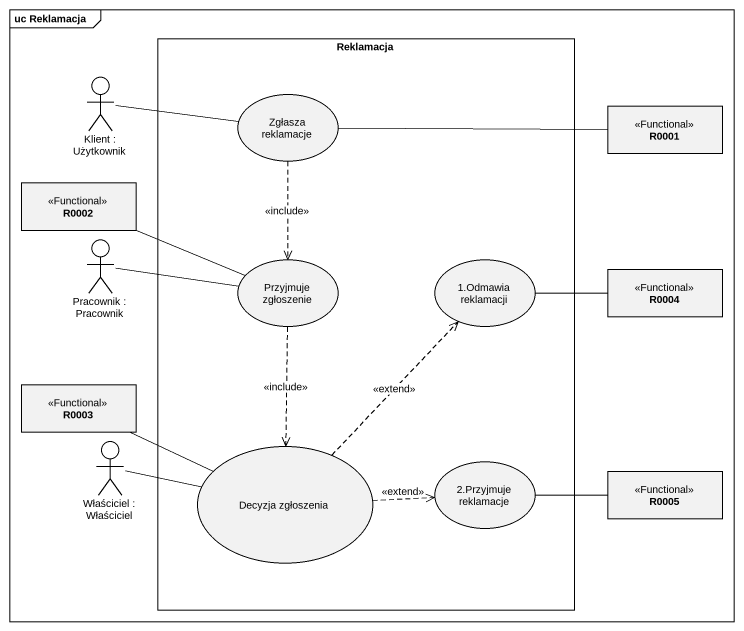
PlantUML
@startuml
mainframe uc Reklamacja
allowmixing
hide circle
hide empty members
actor "Klient : Użytkownik" as Klient
rectangle Reklamacja {
  usecase "Zgłasza reklamacje" as Zgłasza_reklamacje
  usecase "Przyjmuje zgłoszenie" as Przyjmuje_zgłoszenie
  usecase "1.Odmawia reklamacji" as u1_Odmawia_reklamacji
  usecase "Decyzja zgłoszenia" as Decyzja_zgłoszenia
  usecase "2.Przyjmuje reklamacje" as u2_Przyjmuje_reklamacje
}
class R0001 <<Functional>>
class R0002 <<Functional>>
actor "Pracownik : Pracownik" as Pracownik
class R0004 <<Functional>>
class R0003 <<Functional>>
actor "Właściciel : Właściciel" as Właściciel
class R0005 <<Functional>>
Klient -right- Zgłasza_reklamacje
Zgłasza_reklamacje ..> Przyjmuje_zgłoszenie : <<include>>
R0001 -left- Zgłasza_reklamacje
R0002 -right- Przyjmuje_zgłoszenie
Pracownik -right- Przyjmuje_zgłoszenie
Przyjmuje_zgłoszenie ..> Decyzja_zgłoszenia : <<include>>
R0004 -left- u1_Odmawia_reklamacji
R0003 -right- Decyzja_zgłoszenia
Właściciel -right- Decyzja_zgłoszenia
Decyzja_zgłoszenia .up.> u1_Odmawia_reklamacji : <<extend>>
Decyzja_zgłoszenia .right.> u2_Przyjmuje_reklamacje : <<extend>>
R0005 -left- u2_Przyjmuje_reklamacje
@enduml
